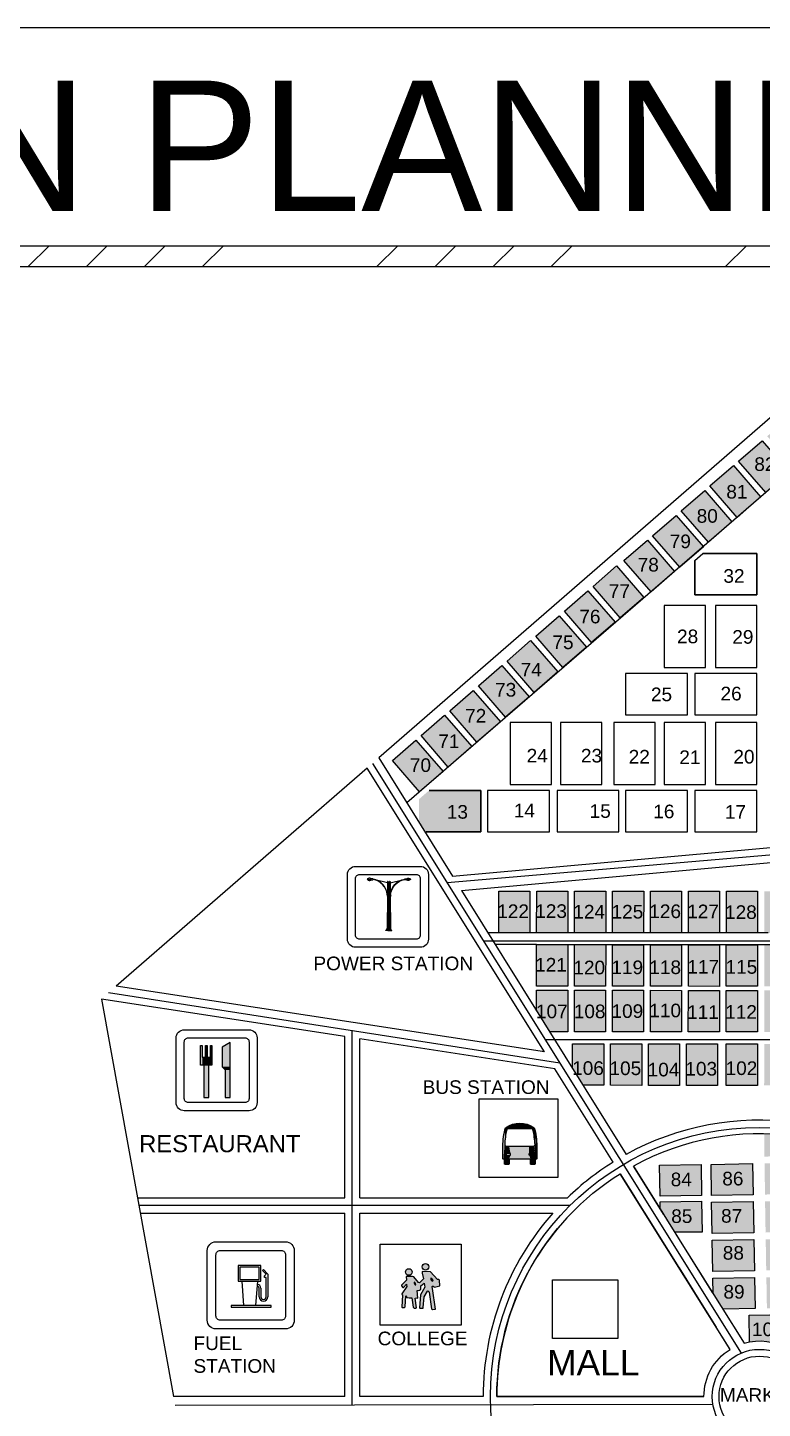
# Model space of a CAD drawing. Header units: metres. Extents: x 368 to 3789, y -155 to 1148.
# Drawn here: x 1590 to 1805.7, y 743.3 to 1148.4 of the extents above; entities that cross this region are included whole.
import ezdxf

# ---------------------------------------------------------------- set-up
doc = ezdxf.new("R2010")
doc.units = ezdxf.units.M
doc.styles.get("Standard").update_dxf_attribs({"font": 'arial.ttf'})

# ---------------------------------------------------------------- blocks, each defined once
blk = doc.blocks.new('A$C32DE13C8')
at = {"color": 142, "true_color": 0x0094d4}
for points in [[(1000, 1000), (1000, 0), (0, 0), (0, 1000)], [(599, 657), (599, 640), (432, 640), (432, 657)], [(397, 283), (397, 307), (340, 307), (340, 283)], [(634, 283), (634, 307), (690, 307), (690, 283)]]:
    blk.add_lwpolyline(points, close=True, dxfattribs=at)
for points in [[(732, 400), (732, 242, -0.414214), (724, 233), (709, 233), (709, 175, -0.414214), (700, 167), (660, 167, -0.414214), (652, 175), (652, 233), (379, 233), (379, 175, -0.414214), (370, 167), (330, 167, -0.414214), (322, 175), (322, 233), (307, 233, -0.414214), (299, 242), (299, 400, -0.058206), (332, 633, -0.309091), (699, 633, -0.058206)], [(691, 400, 0.427088), (708, 417, 0.047534), (682, 604, 0.347294), (666, 617), (365, 617, 0.347294), (349, 604, 0.047534), (323, 417, 0.427088), (339, 400)]]:
    blk.add_lwpolyline(points, format="xyb", close=True, dxfattribs=at)
at = {"color": 142, "linetype": 'Continuous', "true_color": 0x0094d4}
for points in [[(327, 614), (299, 238), (300, 238)], [(327, 614), (299, 240), (299, 238)], [(327, 614), (299, 241), (299, 240)], [(327, 614), (299, 242), (299, 241)], [(327, 614), (299, 400), (299, 242)], [(327, 614), (299, 420), (299, 400)], [(327, 614), (300, 439), (299, 420)], [(327, 614), (300, 237), (301, 236)], [(327, 614), (300, 238), (300, 237)], [(327, 614), (302, 459), (300, 439)], [(327, 614), (301, 236), (302, 235)], [(327, 614), (302, 235), (303, 234)], [(327, 614), (304, 479), (302, 459)], [(327, 614), (303, 234), (304, 234)], [(327, 614), (304, 234), (305, 234)], [(327, 614), (306, 498), (304, 479)], [(327, 614), (305, 234), (306, 233)], [(327, 614), (306, 233), (307, 233)], [(327, 614), (308, 518), (306, 498)], [(327, 614), (307, 233), (324, 449)], [(327, 614), (311, 537), (308, 518)], [(327, 614), (315, 556), (311, 537)], [(327, 614), (318, 576), (315, 556)], [(327, 614), (323, 595), (318, 576)], [(327, 614), (324, 449), (326, 464)], [(327, 614), (326, 464), (327, 480)], [(363, 617), (432, 657), (327, 614)], [(432, 657), (332, 633), (327, 614)], [(361, 616), (363, 617), (327, 614)], [(358, 615), (359, 616), (327, 614)], [(359, 616), (361, 616), (327, 614)], [(356, 614), (358, 615), (327, 614)], [(349, 604), (327, 614), (345, 589)], [(349, 604), (349, 606), (327, 614)], [(349, 606), (350, 607), (327, 614)], [(350, 607), (351, 609), (327, 614)], [(351, 609), (352, 610), (327, 614)], [(352, 610), (353, 612), (327, 614)], [(353, 612), (354, 613), (327, 614)], [(354, 613), (356, 614), (327, 614)], [(327, 614), (342, 573), (345, 589)], [(327, 614), (339, 558), (342, 573)], [(327, 614), (336, 542), (339, 558)], [(327, 614), (333, 527), (336, 542)], [(327, 614), (331, 511), (333, 527)], [(327, 614), (329, 496), (331, 511)], [(327, 614), (327, 480), (329, 496)], [(432, 657), (341, 639), (332, 633)], [(432, 657), (349, 645), (341, 639)], [(432, 657), (359, 650), (349, 645)], [(432, 657), (368, 655), (359, 650)], [(363, 617), (365, 617), (432, 657)], [(365, 617), (432, 640), (432, 657)], [(365, 617), (436, 640), (432, 640)], [(365, 617), (430, 617), (436, 640)], [(432, 657), (377, 659), (368, 655)], [(432, 657), (387, 663), (377, 659)], [(432, 657), (396, 667), (387, 663)], [(432, 657), (406, 671), (396, 667)], [(432, 657), (416, 674), (406, 671)], [(432, 657), (426, 677), (416, 674)], [(432, 657), (436, 680), (426, 677)], [(530, 617), (436, 640), (430, 617)], [(432, 657), (446, 683), (436, 680)], [(432, 657), (440, 657), (446, 683)], [(530, 617), (519, 640), (436, 640)], [(511, 657), (446, 683), (440, 657)], [(511, 657), (450, 683), (446, 683)], [(511, 657), (454, 684), (450, 683)], [(511, 657), (458, 685), (454, 684)], [(511, 657), (462, 686), (458, 685)], [(511, 657), (467, 686), (462, 686)], [(511, 657), (471, 687), (467, 686)], [(511, 657), (475, 687), (471, 687)], [(511, 657), (479, 688), (475, 687)], [(511, 657), (483, 688), (479, 688)], [(511, 657), (488, 689), (483, 688)], [(511, 657), (492, 689), (488, 689)], [(511, 657), (496, 689), (492, 689)], [(668, 652), (514, 690), (496, 689)], [(668, 652), (496, 689), (599, 657)], [(496, 689), (511, 657), (599, 657)], [(668, 652), (532, 690), (514, 690)], [(599, 640), (519, 640), (530, 617)], [(666, 617), (668, 652), (530, 617)], [(668, 652), (599, 640), (530, 617)], [(668, 652), (549, 688), (532, 690)], [(668, 652), (567, 686), (549, 688)], [(668, 652), (585, 683), (567, 686)], [(668, 652), (602, 678), (585, 683)], [(668, 652), (599, 657), (599, 640)], [(668, 652), (619, 673), (602, 678)], [(668, 652), (636, 667), (619, 673)], [(668, 652), (652, 660), (636, 667)], [(666, 617), (668, 617), (668, 652)], [(668, 617), (669, 616), (668, 652)], [(669, 616), (671, 616), (668, 652)], [(671, 616), (673, 615), (668, 652)], [(673, 615), (675, 614), (668, 652)], [(675, 614), (676, 613), (668, 652)], [(676, 613), (677, 612), (668, 652)], [(677, 612), (679, 610), (668, 652)], [(679, 610), (680, 609), (668, 652)], [(680, 609), (681, 607), (668, 652)], [(681, 607), (681, 606), (668, 652)], [(681, 606), (682, 604), (668, 652)], [(682, 604), (722, 518), (668, 652)], [(722, 518), (684, 643), (668, 652)], [(682, 604), (685, 589), (722, 518)], [(722, 518), (699, 633), (684, 643)], [(685, 589), (689, 573), (722, 518)], [(689, 573), (692, 558), (722, 518)], [(692, 558), (695, 542), (722, 518)], [(695, 542), (697, 527), (722, 518)], [(697, 527), (699, 511), (722, 518)], [(722, 518), (703, 614), (699, 633)], [(722, 518), (708, 595), (703, 614)], [(722, 518), (712, 576), (708, 595)], [(722, 518), (716, 556), (712, 576)], [(722, 518), (719, 537), (716, 556)], [(307, 233), (323, 433), (324, 449)], [(307, 233), (323, 417), (323, 433)], [(307, 233), (323, 415), (323, 417)], [(307, 233), (323, 413), (323, 415)], [(307, 233), (340, 307), (323, 413)], [(340, 307), (324, 411), (323, 413)], [(340, 307), (325, 409), (324, 411)], [(340, 307), (326, 407), (325, 409)], [(340, 307), (327, 405), (326, 407)], [(340, 307), (329, 404), (327, 405)], [(340, 307), (331, 402), (329, 404)], [(340, 307), (333, 401), (331, 402)], [(340, 307), (335, 401), (333, 401)], [(340, 307), (337, 400), (335, 401)], [(340, 307), (339, 400), (337, 400)], [(340, 307), (379, 400), (339, 400)], [(340, 307), (356, 307), (379, 400)], [(379, 400), (356, 307), (397, 307)], [(379, 400), (397, 307), (630, 400)], [(397, 307), (397, 283), (630, 400)], [(397, 283), (634, 307), (630, 400)], [(634, 307), (673, 307), (630, 400)], [(691, 400), (630, 400), (673, 307)], [(691, 400), (673, 307), (690, 307)], [(708, 415), (690, 283), (722, 518)], [(690, 283), (725, 498), (722, 518)], [(690, 283), (727, 479), (725, 498)], [(690, 283), (729, 459), (727, 479)], [(690, 283), (730, 439), (729, 459)], [(690, 283), (731, 420), (730, 439)], [(690, 283), (732, 400), (731, 420)], [(708, 415), (708, 413), (690, 283)], [(708, 413), (707, 411), (690, 283)], [(707, 411), (706, 409), (690, 283)], [(706, 409), (705, 407), (690, 283)], [(705, 407), (703, 405), (690, 283)], [(703, 405), (702, 404), (690, 283)], [(702, 404), (700, 402), (690, 283)], [(700, 402), (698, 401), (690, 283)], [(698, 401), (696, 401), (690, 283)], [(696, 401), (694, 400), (690, 283)], [(694, 400), (691, 400), (690, 283)], [(690, 283), (732, 242), (732, 400)], [(691, 400), (690, 307), (690, 283)], [(699, 511), (701, 496), (722, 518)], [(701, 496), (703, 480), (722, 518)], [(703, 480), (705, 464), (722, 518)], [(705, 464), (706, 449), (722, 518)], [(706, 449), (707, 433), (722, 518)], [(707, 433), (708, 417), (722, 518)], [(708, 417), (708, 415), (722, 518)], [(307, 233), (322, 233), (340, 307)], [(322, 233), (340, 283), (340, 307)], [(322, 233), (324, 170), (351, 283)], [(322, 233), (351, 283), (340, 283)], [(322, 233), (323, 170), (324, 170)], [(322, 233), (323, 171), (323, 170)], [(322, 233), (323, 171), (323, 171)], [(322, 233), (323, 171), (323, 171)], [(322, 233), (323, 172), (323, 171)], [(322, 233), (322, 172), (323, 172)], [(322, 233), (322, 173), (322, 172)], [(322, 233), (322, 173), (322, 173)], [(322, 233), (322, 174), (322, 173)], [(322, 233), (322, 174), (322, 174)], [(322, 233), (322, 175), (322, 174)], [(322, 233), (322, 175), (322, 175)], [(397, 283), (324, 169), (325, 169)], [(397, 283), (324, 170), (324, 169)], [(397, 283), (351, 283), (324, 170)], [(397, 283), (325, 169), (326, 168)], [(397, 283), (325, 169), (325, 169)], [(397, 283), (326, 168), (327, 168)], [(397, 283), (326, 168), (326, 168)], [(397, 283), (327, 167), (328, 167)], [(397, 283), (327, 168), (327, 167)], [(397, 283), (328, 167), (329, 167)], [(397, 283), (328, 167), (328, 167)], [(397, 283), (329, 167), (330, 167)], [(397, 283), (330, 167), (379, 233)], [(397, 283), (330, 167), (330, 167)], [(330, 167), (379, 175), (379, 233)], [(397, 283), (379, 233), (652, 233)], [(397, 283), (634, 283), (634, 307)], [(397, 283), (652, 233), (634, 283)], [(652, 233), (684, 283), (634, 283)], [(652, 233), (709, 230), (684, 283)], [(652, 233), (709, 175), (709, 230)], [(652, 233), (709, 174), (709, 175)], [(652, 233), (708, 173), (709, 174)], [(652, 233), (708, 172), (708, 173)], [(652, 233), (707, 171), (708, 172)], [(652, 233), (707, 170), (707, 171)], [(652, 233), (706, 169), (707, 170)], [(652, 233), (705, 168), (706, 169)], [(652, 233), (704, 168), (705, 168)], [(652, 233), (703, 167), (704, 168)], [(652, 233), (702, 167), (703, 167)], [(652, 233), (701, 167), (702, 167)], [(652, 233), (700, 167), (701, 167)], [(652, 233), (660, 167), (700, 167)], [(652, 233), (659, 167), (660, 167)], [(652, 233), (658, 167), (659, 167)], [(652, 233), (657, 167), (658, 167)], [(652, 233), (656, 168), (657, 167)], [(652, 233), (655, 168), (656, 168)], [(652, 233), (654, 169), (655, 168)], [(652, 233), (654, 170), (654, 169)], [(652, 233), (653, 171), (654, 170)], [(652, 233), (653, 172), (653, 171)], [(652, 233), (652, 173), (653, 172)], [(652, 233), (652, 174), (652, 173)], [(652, 233), (652, 175), (652, 174)], [(690, 283), (684, 283), (709, 230)], [(690, 283), (732, 241), (732, 242)], [(690, 283), (732, 240), (732, 241)], [(690, 283), (731, 238), (732, 240)], [(690, 283), (731, 238), (731, 238)], [(690, 283), (730, 237), (731, 238)], [(690, 283), (729, 236), (730, 237)], [(690, 283), (729, 235), (729, 236)], [(690, 283), (728, 234), (729, 235)], [(690, 283), (727, 234), (728, 234)], [(690, 283), (726, 234), (727, 234)], [(690, 283), (725, 233), (726, 234)], [(690, 283), (724, 233), (725, 233)], [(690, 283), (709, 233), (724, 233)], [(690, 283), (709, 230), (709, 233)], [(330, 167), (379, 174), (379, 175)], [(330, 167), (378, 173), (379, 174)], [(330, 167), (378, 172), (378, 173)], [(330, 167), (377, 171), (378, 172)], [(330, 167), (377, 170), (377, 171)], [(330, 167), (376, 169), (377, 170)], [(330, 167), (375, 168), (376, 169)], [(330, 167), (374, 168), (375, 168)], [(330, 167), (373, 167), (374, 168)], [(330, 167), (372, 167), (373, 167)], [(330, 167), (371, 167), (372, 167)], [(330, 167), (370, 167), (371, 167)]]:
    blk.add_solid(points, dxfattribs=at)
blk = doc.blocks.new('A$C0FD76EB8')
at = {"true_color": 0x0094d4}
h = blk.add_hatch(color=142, dxfattribs=at)
h.paths.add_polyline_path([(521, 718, 1), (603, 718, 1)])
h.paths.add_polyline_path([(315, 655, 1), (396, 655, 1)])
h.paths.add_polyline_path([(504, 484), (545, 519), (553, 468), (498, 371), (488, 211), (492, 209), (533, 209), (534, 218), (543, 347), (584, 417), (591, 424), (602, 414), (605, 404), (637, 201), (649, 193), (672, 195), (685, 197), (648, 452), (644, 471), (644, 474), (648, 481), (656, 479), (666, 473), (671, 467), (740, 484), (732, 556), (727, 563), (709, 562), (624, 658), (521, 660), (518, 651), (521, 642), (535, 571), (487, 523), (474, 524), (418, 597), (402, 601), (323, 600), (326, 553), (266, 493), (265, 485), (280, 464), (287, 465), (325, 504), (328, 495), (330, 476), (267, 384), (268, 376), (277, 371), (268, 222), (273, 216), (287, 216), (300, 216), (306, 221), (310, 224), (317, 359), (331, 342), (360, 334), (394, 334), (408, 219), (420, 209), (441, 210), (449, 213), (434, 333), (450, 335), (467, 332), (456, 425), (472, 425), (488, 430), (498, 440), (504, 443)])
h.paths.add_polyline_path([(424, 508), (421, 520), (419, 529), (428, 526), (438, 511), (442, 496), (435, 496), (429, 502)], flags=16)
h.paths.add_polyline_path([(628, 564), (627, 577), (638, 574), (646, 564), (654, 549), (648, 543), (638, 546), (632, 554)], flags=16)
at = {"color": 142, "true_color": 0x0094d4}
for p, q in [((0, 0), (0, 1000)), ((0, 1000), (1000, 1000)), ((1000, 1000), (1000, 0)), ((326, 553), (266, 493)), ((402, 601), (323, 600)), ((323, 600), (326, 553)), ((418, 597), (402, 601)), ((474, 524), (418, 597)), ((428, 526), (419, 529)), ((419, 529), (421, 520)), ((421, 520), (424, 508)), ((438, 511), (428, 526)), ((487, 523), (474, 524)), ((535, 571), (487, 523)), ((504, 484), (545, 519)), ((521, 660), (518, 651)), ((518, 651), (521, 642)), ((624, 658), (521, 660)), ((521, 642), (535, 571)), ((545, 519), (553, 468)), ((709, 562), (624, 658)), ((638, 574), (627, 577)), ((627, 577), (628, 564)), ((628, 564), (632, 554)), ((632, 554), (638, 546)), ((646, 564), (638, 574)), ((638, 546), (648, 543)), ((654, 549), (646, 564)), ((648, 543), (654, 549)), ((727, 563), (709, 562)), ((732, 556), (727, 563)), ((740, 484), (732, 556)), ((266, 493), (265, 485)), ((265, 485), (280, 464)), ((330, 476), (267, 384)), ((267, 384), (268, 376)), ((268, 376), (277, 371)), ((277, 371), (268, 222)), ((280, 464), (287, 465)), ((287, 465), (325, 504)), ((310, 224), (317, 359)), ((317, 359), (331, 342)), ((325, 504), (328, 495)), ((328, 495), (330, 476)), ((331, 342), (360, 334)), ((424, 508), (429, 502)), ((429, 502), (435, 496)), ((435, 496), (442, 496)), ((442, 496), (438, 511)), ((467, 332), (456, 425)), ((456, 425), (472, 425)), ((472, 425), (488, 430)), ((488, 430), (498, 440)), ((498, 371), (488, 211)), ((553, 468), (498, 371)), ((498, 440), (504, 443)), ((504, 443), (504, 484)), ((534, 218), (543, 347)), ((543, 347), (584, 417)), ((584, 417), (591, 424)), ((591, 424), (602, 414)), ((602, 414), (605, 404)), ((605, 404), (637, 201)), ((644, 474), (648, 481)), ((644, 471), (644, 474)), ((648, 452), (644, 471)), ((648, 481), (656, 479)), ((685, 197), (648, 452)), ((656, 479), (666, 473)), ((666, 473), (671, 467)), ((671, 467), (740, 484)), ((268, 222), (273, 216)), ((273, 216), (287, 216)), ((287, 216), (300, 216)), ((300, 216), (306, 221)), ((306, 221), (310, 224)), ((360, 334), (394, 334)), ((394, 334), (408, 219)), ((408, 219), (420, 209)), ((420, 209), (441, 210)), ((434, 333), (450, 335)), ((449, 213), (434, 333)), ((441, 210), (449, 213)), ((450, 335), (467, 332)), ((488, 211), (492, 209)), ((492, 209), (533, 209)), ((533, 209), (534, 218)), ((637, 201), (649, 193)), ((649, 193), (672, 195)), ((672, 195), (685, 197)), ((1000, 0), (0, 0))]:
    blk.add_line(p, q, dxfattribs=at)
for centre in [(355, 655), (562, 718)]:
    blk.add_circle(centre, 40.8, dxfattribs=at)
blk = doc.blocks.new('A$C33CA720E')
for p, q in [((636, 669), (648, 681)), ((676, 629), (636, 669)), ((648, 681), (696, 629)), ((396, 549), (416, 269)), ((576, 549), (556, 269)), ((576, 489), (572, 489)), ((574, 509), (576, 509)), ((656, 609), (676, 629)), ((656, 589), (656, 609)), ((676, 589), (656, 589)), ((676, 369), (676, 589)), ((696, 629), (696, 369)), ((596, 369), (596, 469)), ((616, 469), (616, 369)), ((736, 269), (276, 269)), ((276, 269), (276, 249)), ((276, 249), (736, 249)), ((736, 249), (736, 269))]:
    blk.add_line(p, q)
for points in [[(0, 100), (0, 900, -0.414214), (100, 1000), (900, 1000, -0.414214), (1000, 900), (1000, 100, -0.414214), (900, 0), (100, 0, -0.414214)], [(100, 150), (100, 850, -0.414214), (150, 900), (850, 900, -0.414214), (900, 850), (900, 150, -0.414214), (850, 100), (150, 100, -0.414214)]]:
    blk.add_lwpolyline(points, format="xyb", close=True)
for points in [[(356, 729), (356, 549), (616, 549), (616, 729)], [(376, 709), (376, 569), (596, 569), (596, 709)]]:
    blk.add_lwpolyline(points, close=True)
for centre, radius, start, end in [((576, 469), 40, 0, 90), ((576, 469), 20, 0, 90), ((646, 369), 50, 180, 0), ((646, 369), 30, 180, 0)]:
    blk.add_arc(centre, radius, start, end)
blk = doc.blocks.new('streetlight016')
for p, q in [((-5250, 9234), (-5250, 9216)), ((-5117, 9336), (-5224, 9277)), ((-5220, 9186), (-4609, 9186)), ((-4291, 9264), (-4627, 9325)), ((-4570, 9167), (-4551, 9144)), ((-4513, 9126), (-4299, 9144)), ((-4268, 9174), (-4268, 9235)), ((-1772, 8612), (-3891, 9136)), ((-1770, 8851), (-1789, 6581)), ((-1710, 8851), (-1770, 8851)), ((-1710, 8851), (-1650, 8851)), ((-1650, 8851), (-1632, 6581)), ((-1860, 6531), (-1860, 6581)), ((-1609, 6531), (-1860, 6531)), ((-1860, 6384), (-1860, 6338)), ((-1609, 6384), (-1860, 6384)), ((-1860, 6338), (-1609, 6338)), ((-1856, 6581), (-1609, 6581)), ((-1838, 6598), (-1838, 6581)), ((-1838, 6531), (-1836, 6384)), ((-1836, 6338), (-1836, 6320)), ((-1836, 6320), (-1791, 6319)), ((-1791, 6338), (-1835, 851)), ((-1789, 6531), (-1790, 6384)), ((-1752, 4906), (-1774, 2267)), ((-1722, 4935), (-1710, 4935)), ((-1698, 4935), (-1710, 4935)), ((-1668, 4906), (-1647, 2267)), ((-1631, 6531), (-1630, 6384)), ((-1630, 6338), (-1585, 851)), ((-1609, 6581), (-1609, 6531)), ((-1609, 6384), (-1609, 6338)), ((-1777, 1863), (-1781, 1357)), ((-1769, 851), (-1781, 1357)), ((-1727, 1912), (-1710, 1912)), ((-1710, 2217), (-1724, 2217)), ((-1718, 802), (-1701, 802)), ((-1710, 2217), (-1697, 2217)), ((-1693, 1912), (-1710, 1912)), ((-1684, 802), (-1701, 802)), ((-1643, 1863), (-1639, 1357)), ((-1635, 853), (-1639, 1359))]:
    blk.add_line(p, q)
at = {"linetype": 'ByBlock'}
for p, q in [((-1355, 471), (-2065, 471)), ((-2065, 440), (-2065, 471)), ((-1355, 440), (-2065, 440)), ((-1355, 440), (-1355, 471))]:
    blk.add_line(p, q, dxfattribs=at)
for centre, radius, start, end in [((-5200, 9234), 50, 118.7947, 180), ((-5220, 9216), 30, 180, 270), ((-5105, 9205), 98.3, 191.46051, 217.87339), ((-4993, 9292), 240, 217.87339, 241.93802), ((-4366, 6791), 2654, 103.91236, 106.43701), ((-4919, 9433), 399, 241.93802, 257.47142), ((-4869, 9656), 628, 257.47142, 269.84483), ((-4871, 8754), 628, 89.84483, 102.21824), ((-4869, 9656), 628, 269.84483, 282.21824), ((-4871, 8754), 628, 77.47142, 89.84483), ((-4821, 9432), 399, 282.21824, 297.75164), ((-4822, 8977), 399, 61.93802, 77.47142), ((-4747, 9292), 240, 297.75164, 321.81628), ((-4747, 9117), 240, 59.95792, 61.93802), ((-4609, 9136), 50, 39.49119, 90), ((-4635, 9204), 98.3, 321.81628, 325.46079), ((-4512, 9176), 50, 219.49119, 268.95907), ((-4298, 9174), 30, 268.95907, 0), ((-4298, 9235), 30, 360, 75.5245), ((-4769, 6275), 2998, 6.1588, 80.3777), ((-4769, 6273), 2949, 6.331, 80.21353), ((-1722, 4905), 30, 90, 179.53448), ((-1698, 4905), 30, 0.46552, 90), ((-1727, 1862), 50, 90, 179.53448), ((-1724, 2267), 50, 179.53448, 270), ((-1719, 852), 50, 181.39655, 270.93104), ((-1710, 2051), 54.2, 90, 270), ((-1710, 2051), 54.2, 270, 90), ((-1697, 2267), 50, 270, 0.46552), ((-1693, 1862), 50, 0.46552, 90), ((-1685, 852), 50, 270.93104, 0.46552)]:
    blk.add_arc(centre, radius, start, end)
for centre, start, end in [((-2493, 855), 324.26318, 359.63171), ((-927, 856), 180.36829, 215.73682)]:
    blk.add_arc(centre, 658, start, end, dxfattribs=at)

msp = doc.modelspace()

# ---------------------------------------------------------------- hatches: boundary and pattern name
h = msp.add_hatch()
h.set_pattern_fill('ANSI34', color=5, scale=3.8)
h.paths.add_polyline_path([(2193.69, 1084.43), (1410.91, 1084.43), (1410.91, 1078.32), (2193.69, 1078.32)])
h = msp.add_hatch(color=105)
h.dxf.hatch_style = 1
h.paths.add_polyline_path([(1796.77, 1003.48), (1788.82, 1012.65), (1781.91, 1006.66), (1789.86, 997.5)])
h.paths.add_polyline_path([(1805.2, 1010.76), (1797.23, 1019.95), (1790.33, 1013.96), (1798.28, 1004.79)])
h.paths.add_polyline_path([(1813.63, 1018.05), (1805.65, 1027.25), (1798.74, 1021.26), (1806.71, 1012.07)])
h.paths.add_polyline_path([(1815.14, 1019.36), (1822.05, 1025.33), (1814.07, 1034.54), (1807.16, 1028.56)])
h.paths.add_polyline_path([(1788.34, 996.19), (1780.4, 1005.35), (1773.49, 999.36), (1781.43, 990.21)])
h.paths.add_polyline_path([(1779.92, 988.91), (1771.98, 998.05), (1765.08, 992.07), (1773, 982.93)])
h.paths.add_polyline_path([(1764, 975.3), (1770.9, 981.28), (1762.92, 990.49), (1756.01, 984.51)])
h.paths.add_polyline_path([(1755.58, 968), (1762.49, 973.99), (1754.5, 983.2), (1747.59, 977.21)])
h.paths.add_polyline_path([(1754.07, 966.69), (1746.08, 975.9), (1739.18, 969.91), (1747.16, 960.7)])
h.paths.add_polyline_path([(1738.75, 953.4), (1745.65, 959.39), (1737.67, 968.6), (1730.76, 962.61)])
h.paths.add_polyline_path([(1785.41, 1002.09), (1793.67, 1002.09), (1793.67, 1008.22), (1785.41, 1008.22)], flags=25)
h.paths.add_polyline_path([(1794.11, 1009.19), (1802.37, 1009.19), (1802.37, 1015.32), (1794.11, 1015.32)], flags=25)
h.paths.add_polyline_path([(1802.33, 1017.28), (1810.59, 1017.28), (1810.59, 1023.4), (1802.33, 1023.4)], flags=24)
h.paths.add_polyline_path([(1811.22, 1024.28), (1819.48, 1024.28), (1819.48, 1030.41), (1811.22, 1030.41)], flags=24)
h.paths.add_polyline_path([(1777.51, 994.63), (1785.77, 994.63), (1785.77, 1000.75), (1777.51, 1000.75)], flags=25)
h.paths.add_polyline_path([(1768.09, 987.78), (1776.35, 987.78), (1776.35, 993.91), (1768.09, 993.91)], flags=25)
h.paths.add_polyline_path([(1759.67, 980.16), (1767.86, 980.16), (1767.86, 986.08), (1759.67, 986.08)], flags=25)
h.paths.add_polyline_path([(1750.95, 972.57), (1759.21, 972.57), (1759.21, 978.7), (1750.95, 978.7)], flags=25)
h.paths.add_polyline_path([(1743.07, 965.03), (1751.3, 965.03), (1751.3, 971.05), (1743.07, 971.05)], flags=25)
h.paths.add_polyline_path([(1733.75, 957.07), (1741.97, 957.07), (1741.97, 963.07), (1733.75, 963.07)], flags=25)
h = msp.add_hatch(color=105)
h.dxf.hatch_style = 1
h.paths.add_polyline_path([(1737.24, 952.09), (1729.25, 961.3), (1722.34, 955.31), (1730.33, 946.1)])
h.paths.add_polyline_path([(1728.82, 944.79), (1720.83, 954), (1713.93, 948.02), (1721.91, 938.81)])
h.paths.add_polyline_path([(1720.4, 937.5), (1712.42, 946.71), (1705.51, 940.72), (1713.5, 931.51)])
h.paths.add_polyline_path([(1711.99, 930.2), (1704, 939.41), (1697.1, 933.42), (1705.08, 924.21)])
h.paths.add_polyline_path([(1726.22, 951.08), (1734.47, 951.08), (1734.47, 957.21), (1726.22, 957.21)], flags=24)
h.paths.add_polyline_path([(1717.45, 943.53), (1725.67, 943.53), (1725.67, 949.56), (1717.45, 949.56)], flags=25)
h.paths.add_polyline_path([(1709.55, 936.07), (1717.77, 936.07), (1717.77, 942.09), (1709.55, 942.09)], flags=24)
h.paths.add_polyline_path([(1701.2, 928.97), (1709.46, 928.97), (1709.46, 935.1), (1701.2, 935.1)], flags=24)
h = msp.add_hatch(color=153)
h.dxf.hatch_style = 1
h.paths.add_polyline_path([(1723.1, 924.62), (1707.85, 924.62), (1704.92, 922.08), (1704.92, 915.78), (1706.97, 912.5), (1723.1, 912.5)])
h.paths.add_polyline_path([(1712.05, 915.25), (1720.31, 915.25), (1720.31, 921.38), (1712.05, 921.38)], flags=24)
h.paths.add_polyline_path([(1831.02, 878), (1839.23, 877.52), (1839.59, 883.53), (1831.38, 884.02)], flags=9)
h.paths.add_polyline_path([(1842.79, 887.23), (1851, 886.75), (1851.35, 892.76), (1843.14, 893.25)], flags=9)
h.paths.add_polyline_path([(1862.25, 880.19), (1870.49, 879.71), (1870.85, 885.82), (1862.61, 886.31)], flags=9)
h.paths.add_polyline_path([(1829.74, 855.15), (1834.88, 854.85), (1835.24, 860.96), (1830.1, 861.27)], flags=9)
h.paths.add_polyline_path([(1844.92, 866.91), (1850.06, 866.61), (1850.42, 872.73), (1845.28, 873.03)], flags=9)
h = msp.add_hatch(color=105)
h.dxf.hatch_style = 1
h.paths.add_polyline_path([(1737.46, 895.1), (1728.32, 895.1), (1728.31, 882.91), (1737.45, 882.91)])
h.paths.add_polyline_path([(1748.6, 895.09), (1739.46, 895.1), (1739.45, 882.91), (1748.59, 882.9)])
h.paths.add_polyline_path([(1759.74, 895.08), (1750.6, 895.09), (1750.59, 882.9), (1759.73, 882.89)])
h.paths.add_polyline_path([(1770.88, 895.07), (1761.74, 895.08), (1761.73, 882.89), (1770.87, 882.88)])
h.paths.add_polyline_path([(1782.02, 895.06), (1772.88, 895.07), (1772.87, 882.88), (1782.01, 882.87)])
h.paths.add_polyline_path([(1793.16, 895.05), (1784.02, 895.06), (1784.01, 882.87), (1793.15, 882.86)])
h.paths.add_polyline_path([(1804.3, 895.04), (1795.16, 895.05), (1795.15, 882.86), (1804.29, 882.85)])
h.paths.add_polyline_path([(1815.44, 895.03), (1806.3, 895.04), (1806.29, 882.85), (1815.43, 882.84)])
h.paths.add_polyline_path([(1815.42, 879.35), (1806.28, 879.36), (1806.27, 867.17), (1815.41, 867.16)])
h.paths.add_polyline_path([(1815.41, 865.96), (1806.27, 865.97), (1806.26, 853.78), (1815.4, 853.77)])
h.paths.add_polyline_path([(1815.4, 850.28), (1806.26, 850.29), (1806.25, 838.1), (1815.39, 838.09)])
h.paths.add_polyline_path([(1804.26, 850.29), (1795.12, 850.3), (1795.11, 838.11), (1804.25, 838.1)])
h.paths.add_polyline_path([(1792.58, 850.28), (1783.44, 850.29), (1783.43, 838.1), (1792.57, 838.09)])
h.paths.add_polyline_path([(1770.3, 850.3), (1761.16, 850.31), (1761.15, 838.12), (1770.29, 838.11)])
h.paths.add_polyline_path([(1781.44, 850.29), (1772.3, 850.3), (1772.29, 838.11), (1781.43, 838.1)])
h.paths.add_polyline_path([(1759.16, 850.31), (1750.02, 850.32), (1750.01, 843.01), (1753.06, 838.12), (1759.15, 838.12)])
h.paths.add_polyline_path([(1759.71, 866.01), (1750.57, 866.02), (1750.56, 853.83), (1759.7, 853.82)])
h.paths.add_polyline_path([(1770.85, 866), (1761.71, 866.01), (1761.7, 853.82), (1770.84, 853.81)])
h.paths.add_polyline_path([(1781.99, 865.99), (1772.85, 866), (1772.84, 853.81), (1781.98, 853.8)])
h.paths.add_polyline_path([(1793.13, 865.98), (1783.99, 865.99), (1783.98, 853.8), (1793.12, 853.79)])
h.paths.add_polyline_path([(1804.27, 865.97), (1795.13, 865.98), (1795.12, 853.79), (1804.26, 853.78)])
h.paths.add_polyline_path([(1804.28, 879.36), (1795.14, 879.37), (1795.13, 867.18), (1804.27, 867.17)])
h.paths.add_polyline_path([(1793.14, 879.35), (1784, 879.36), (1783.99, 867.17), (1793.13, 867.16)])
h.paths.add_polyline_path([(1782, 879.36), (1772.86, 879.37), (1772.85, 867.18), (1781.99, 867.17)])
h.paths.add_polyline_path([(1770.86, 879.37), (1761.72, 879.38), (1761.71, 867.19), (1770.85, 867.18)])
h.paths.add_polyline_path([(1759.72, 879.38), (1750.58, 879.39), (1750.57, 867.2), (1759.71, 867.19)])
h.paths.add_polyline_path([(1748.58, 879.39), (1739.44, 879.4), (1739.43, 867.21), (1748.57, 867.2)])
h.paths.add_polyline_path([(1748.57, 866.02), (1739.43, 866.03), (1739.43, 859.95), (1743.25, 853.83), (1748.56, 853.83)])
h.paths.add_polyline_path([(1726.88, 886.19), (1738.21, 886.19), (1738.21, 892.21), (1726.88, 892.21)], flags=9)
h.paths.add_polyline_path([(1738.01, 886.13), (1749.37, 886.13), (1749.37, 892.26), (1738.01, 892.26)], flags=9)
h.paths.add_polyline_path([(1749.21, 886.06), (1760.54, 886.06), (1760.54, 892.08), (1749.21, 892.08)], flags=9)
h.paths.add_polyline_path([(1760.42, 885.97), (1771.78, 885.97), (1771.78, 892.1), (1760.42, 892.1)], flags=9)
h.paths.add_polyline_path([(1771.5, 886.09), (1782.87, 886.09), (1782.87, 892.22), (1771.5, 892.22)], flags=9)
h.paths.add_polyline_path([(1782.65, 886.14), (1793.98, 886.14), (1793.98, 892.16), (1782.65, 892.16)], flags=9)
h.paths.add_polyline_path([(1793.73, 885.84), (1805.1, 885.84), (1805.1, 891.96), (1793.73, 891.96)], flags=9)
h.paths.add_polyline_path([(1804.9, 885.78), (1816.27, 885.78), (1816.27, 891.91), (1804.9, 891.91)], flags=9)
h.paths.add_polyline_path([(1804.98, 870), (1816.31, 870), (1816.31, 876.02), (1804.98, 876.02)], flags=9)
h.paths.add_polyline_path([(1804.91, 856.27), (1816.28, 856.27), (1816.28, 862.4), (1804.91, 862.4)], flags=9)
h.paths.add_polyline_path([(1804.9, 840.15), (1816.27, 840.15), (1816.27, 846.28), (1804.9, 846.28)], flags=9)
h.paths.add_polyline_path([(1793.9, 840.06), (1805.26, 840.06), (1805.26, 846.19), (1793.9, 846.19)], flags=9)
h.paths.add_polyline_path([(1782.09, 839.89), (1793.46, 839.89), (1793.46, 846.02), (1782.09, 846.02)], flags=9)
h.paths.add_polyline_path([(1738.01, 870.48), (1749.34, 870.48), (1749.34, 876.51), (1738.01, 876.51)], flags=9)
h.paths.add_polyline_path([(1793.88, 869.77), (1805.25, 869.77), (1805.25, 875.9), (1793.88, 875.9)], flags=9)
h.paths.add_polyline_path([(1782.7, 869.89), (1794.03, 869.89), (1794.03, 875.91), (1782.7, 875.91)], flags=9)
h.paths.add_polyline_path([(1771.51, 869.68), (1782.88, 869.68), (1782.88, 875.81), (1771.51, 875.81)], flags=9)
h.paths.add_polyline_path([(1760.37, 869.65), (1771.74, 869.65), (1771.74, 875.78), (1760.37, 875.78)], flags=9)
h.paths.add_polyline_path([(1749.2, 869.6), (1760.57, 869.6), (1760.57, 875.73), (1749.2, 875.73)], flags=9)
h.paths.add_polyline_path([(1793.8, 856.64), (1805.13, 856.64), (1805.13, 862.66), (1793.8, 862.66)], flags=9)
h.paths.add_polyline_path([(1782.63, 856.62), (1793.96, 856.62), (1793.96, 862.64), (1782.63, 862.64)], flags=9)
h.paths.add_polyline_path([(1771.5, 856.99), (1782.87, 856.99), (1782.87, 863.12), (1771.5, 863.12)], flags=9)
h.paths.add_polyline_path([(1760.4, 856.8), (1771.77, 856.8), (1771.77, 862.92), (1760.4, 862.92)], flags=9)
h.paths.add_polyline_path([(1749.33, 856.72), (1760.69, 856.72), (1760.69, 862.85), (1749.33, 862.85)], flags=9)
h.paths.add_polyline_path([(1759.81, 840.04), (1771.17, 840.04), (1771.17, 846.17), (1759.81, 846.17)], flags=9)
h.paths.add_polyline_path([(1771.01, 839.65), (1782.37, 839.65), (1782.37, 845.78), (1771.01, 845.78)], flags=9)
h.paths.add_polyline_path([(1748.85, 840.1), (1760.21, 840.1), (1760.21, 846.22), (1748.85, 846.22)], flags=9)
h.paths.add_polyline_path([(1738.23, 856.72), (1749.6, 856.72), (1749.6, 862.84), (1738.23, 862.84)], flags=9)
h = msp.add_hatch(color=105)
h.dxf.hatch_style = 1
h.paths.add_polyline_path([(1814, 770.93), (1801.82, 770.72), (1801.95, 762.85, -0.183279), (1813.33, 760.75), (1814.17, 761.53)])
h.paths.add_polyline_path([(1819.09, 782.01), (1806.9, 781.8), (1807.06, 772.66), (1819.24, 772.88)])
h.paths.add_polyline_path([(1835.51, 781.38), (1835.51, 782.11), (1823.32, 782.05), (1823.36, 772.91), (1826.42, 772.93)])
h.paths.add_polyline_path([(1803.41, 781.74), (1791.22, 781.53), (1791.3, 776.92), (1794.1, 772.44), (1803.57, 772.6)])
h.paths.add_polyline_path([(1803.21, 792.88), (1791.03, 792.67), (1791.19, 783.53), (1803.37, 783.74)])
h.paths.add_polyline_path([(1818.89, 793.15), (1806.7, 792.94), (1806.86, 783.8), (1819.05, 784.01)])
h.paths.add_polyline_path([(1835.46, 793.25), (1823.27, 793.19), (1823.32, 784.05), (1835.51, 784.11)])
h.paths.add_polyline_path([(1835.41, 804.39), (1823.22, 804.33), (1823.27, 795.19), (1835.46, 795.25)])
h.paths.add_polyline_path([(1851.14, 804.46), (1838.95, 804.39), (1839, 795.25), (1850.49, 795.31), (1851.18, 795.96)])
h.paths.add_polyline_path([(1818.7, 804.29), (1806.51, 804.08), (1806.67, 794.94), (1818.86, 795.15)])
h.paths.add_polyline_path([(1803.02, 804.02), (1790.83, 803.81), (1790.99, 794.67), (1803.18, 794.88)])
h.paths.add_polyline_path([(1787.88, 804.14), (1775.69, 803.93), (1775.73, 801.84), (1780, 795), (1788.04, 795)])
h.paths.add_polyline_path([(1787.72, 814.91), (1775.53, 814.69), (1775.69, 805.56), (1787.88, 805.77)])
h.paths.add_polyline_path([(1802.86, 815.16), (1790.67, 814.94), (1790.83, 805.81), (1803.02, 806.02)])
h.paths.add_polyline_path([(1818.54, 815.43), (1806.35, 815.22), (1806.51, 806.08), (1818.7, 806.29)])
h.paths.add_polyline_path([(1835.37, 815.53), (1823.18, 815.47), (1823.22, 806.33), (1835.41, 806.39)])
h.paths.add_polyline_path([(1818.5, 822.7, 0.03977), (1806.32, 823.9), (1806.32, 817.22), (1818.5, 817.43)])
h.paths.add_polyline_path([(1808.25, 797.01), (1816.51, 797.01), (1816.51, 803.13), (1808.25, 803.13)], flags=24)
h.paths.add_polyline_path([(1808.75, 786.15), (1817.01, 786.15), (1817.01, 792.29), (1808.75, 792.29)], flags=24)
h.paths.add_polyline_path([(1808.95, 774.73), (1817.21, 774.73), (1817.21, 780.85), (1808.95, 780.85)], flags=24)
h.paths.add_polyline_path([(1825.03, 776.52), (1833.29, 776.52), (1833.29, 782.65), (1825.03, 782.65)], flags=9)
h.paths.add_polyline_path([(1801.65, 763.44), (1813.02, 763.44), (1813.02, 769.56), (1801.65, 769.56)], flags=9)
h.paths.add_polyline_path([(1793.27, 774.45), (1801.53, 774.45), (1801.53, 780.58), (1793.27, 780.58)], flags=24)
h.paths.add_polyline_path([(1793.07, 785.89), (1801.33, 785.89), (1801.33, 792.01), (1793.07, 792.01)], flags=24)
h.paths.add_polyline_path([(1777.78, 807.42), (1786.04, 807.42), (1786.04, 813.54), (1777.78, 813.54)], flags=24)
h.paths.add_polyline_path([(1792.57, 796.73), (1800.83, 796.73), (1800.83, 802.86), (1792.57, 802.86)], flags=24)
h.paths.add_polyline_path([(1792.92, 807.67), (1801.18, 807.67), (1801.18, 813.79), (1792.92, 813.79)], flags=24)
h.paths.add_polyline_path([(1825.33, 786.21), (1833.59, 786.21), (1833.59, 792.33), (1825.33, 792.33)], flags=24)
h.paths.add_polyline_path([(1825.13, 797.06), (1833.39, 797.06), (1833.39, 803.18), (1825.13, 803.18)], flags=24)
h.paths.add_polyline_path([(1825.23, 807.84), (1833.49, 807.84), (1833.49, 813.97), (1825.23, 813.97)], flags=24)
h.paths.add_polyline_path([(1808.6, 807.94), (1816.86, 807.94), (1816.86, 814.07), (1808.6, 814.07)], flags=24)
h.paths.add_polyline_path([(1841.06, 797.26), (1849.31, 797.26), (1849.31, 803.38), (1841.06, 803.38)], flags=24)
h.paths.add_polyline_path([(1777.94, 796.65), (1786.2, 796.65), (1786.2, 802.78), (1777.94, 802.78)], flags=25)
h.paths.add_polyline_path([(1808.5, 817.47), (1816.76, 817.47), (1816.76, 823.6), (1808.5, 823.6)], flags=24)

# ---------------------------------------------------------------- linework, layer by layer
at = {"color": 10}
for p, q in [((1410.91, 1084.43), (2193.69, 1084.43)), ((1410.91, 1078.32), (2193.69, 1078.32))]:
    msp.add_line(p, q, dxfattribs=at)
for p, q in [((1822.26, 1046.38, 845.66), (1693.07, 934.16, 845.66)), ((1822.05, 1025.33), (1701.32, 920.96)), ((1785.93, 992.12), (1788.29, 994.16)), ((1804.11, 994.16), (1788.29, 994.16)), ((1788.29, 994.16), (1804.11, 994.16)), ((1804.11, 982.04), (1804.11, 994.16)), ((1804.11, 994.16), (1804.11, 982.04)), ((1785.93, 992.12), (1785.93, 982.04)), ((1785.93, 982.04), (1785.93, 992.12)), ((1785.93, 982.04), (1804.11, 982.04)), ((1804.11, 982.04), (1785.93, 982.04)), ((1788.99, 978.85), (1776.87, 978.85)), ((1776.87, 978.85), (1776.87, 960.67)), ((1788.99, 960.67), (1788.99, 978.85)), ((1804.11, 978.85), (1791.99, 978.85)), ((1791.99, 978.85), (1791.99, 960.67)), ((1804.11, 960.67), (1804.11, 978.85)), ((1776.87, 960.67), (1788.99, 960.67)), ((1791.99, 960.67), (1804.11, 960.67)), ((1783.71, 958.91), (1765.53, 958.91)), ((1765.53, 958.91), (1765.53, 946.79)), ((1783.71, 946.79), (1783.71, 958.91)), ((1804.11, 958.91), (1785.93, 958.91)), ((1785.93, 958.91), (1785.93, 946.79)), ((1804.11, 946.79), (1804.11, 958.91)), ((1743.82, 944.56), (1731.7, 944.56)), ((1731.7, 944.56), (1731.7, 926.38)), ((1743.82, 926.38), (1743.82, 944.56)), ((1758.56, 944.56), (1746.44, 944.56)), ((1746.44, 944.56), (1746.44, 926.38)), ((1758.56, 926.38), (1758.56, 944.56)), ((1774.25, 944.56), (1762.13, 944.56)), ((1762.13, 944.56), (1762.13, 926.38)), ((1765.53, 946.79), (1783.71, 946.79)), ((1774.25, 926.38), (1774.25, 944.56)), ((1788.99, 944.56), (1776.87, 944.56)), ((1776.87, 944.56), (1776.87, 926.38)), ((1785.93, 946.79), (1804.11, 946.79)), ((1788.99, 926.38), (1788.99, 944.56)), ((1804.11, 944.56), (1791.99, 944.56)), ((1791.99, 944.56), (1791.99, 926.38)), ((1804.11, 926.38), (1804.11, 944.56)), ((1689.67, 931.2, 845.66), (1616.04, 867.24, 845.66)), ((1741.71, 847.91), (1689.67, 931.2)), ((1723.1, 924.62), (1707.85, 924.62)), ((1707.85, 924.62), (1723.1, 924.62)), ((1723.1, 912.5), (1723.1, 924.62)), ((1723.1, 924.62), (1723.1, 912.5)), ((1743.19, 924.62), (1725.01, 924.62)), ((1725.01, 924.62), (1725.01, 912.5)), ((1731.7, 926.38), (1743.82, 926.38)), ((1743.19, 912.5), (1743.19, 924.62)), ((1763.62, 924.62), (1745.44, 924.62)), ((1745.44, 924.62), (1745.44, 912.5)), ((1746.44, 926.38), (1758.56, 926.38)), ((1762.13, 926.38), (1774.25, 926.38)), ((1763.62, 912.5), (1763.62, 924.62)), ((1783.71, 924.62), (1765.53, 924.62)), ((1765.53, 924.62), (1765.53, 912.5)), ((1776.87, 926.38), (1788.99, 926.38)), ((1783.71, 912.5), (1783.71, 924.62)), ((1804.11, 924.62), (1785.93, 924.62)), ((1785.93, 924.62), (1785.93, 912.5)), ((1791.99, 926.38), (1804.11, 926.38)), ((1804.11, 912.5), (1804.11, 924.62)), ((1706.97, 912.5), (1723.1, 912.5)), ((1723.1, 912.5), (1706.97, 912.5)), ((1725.01, 912.5), (1743.19, 912.5)), ((1745.44, 912.5), (1763.62, 912.5)), ((1765.53, 912.5), (1783.71, 912.5)), ((1785.93, 912.5), (1804.11, 912.5)), ((1714.73, 899.48), (1826.9, 909.56)), ((1717.34, 895.3), (1827.05, 905.16)), ((1807.43, 882.84), (1725.13, 882.84)), ((1739.44, 879.4), (1727.28, 879.4)), ((1739.44, 879.4), (1823.24, 879.4)), ((1741.71, 847.91, 24.06), (1616.04, 867.24, 822)), ((1683.14, 852.42, 391.63), (1611.64, 863.42, 845.66)), ((1611.64, 863.42, 845.66), (1632.85, 746.8, 845.66)), ((1683.14, 805.11, 845.66), (1683.14, 852.42, 845.66)), ((1687.58, 805.11, 845.66), (1687.58, 851.73, 845.66)), ((1744.82, 842.93), (1687.58, 851.73, 363.44)), ((1761.89, 815.59), (1744.82, 842.93)), ((1759.65, 809.26), (1759.65, 809.26)), ((1622.24, 805.11, 845.66), (1683.14, 805.11, 845.66)), ((1687.58, 805.11, 845.66), (1748.48, 805.11, 845.66)), ((1623.05, 800.66, 845.66), (1683.14, 800.66, 845.66)), ((1683.14, 746.8, 845.66), (1683.14, 800.66, 845.66)), ((1687.58, 800.66, 845.66), (1744.22, 800.66, 845.66)), ((1687.58, 746.8, 845.66), (1687.58, 800.66, 845.66)), ((1779.39, 787.58), (1778.93, 788.33))]:
    msp.add_line(p, q)
at = {"color": 3}
for p, q in [((1691.26, 932.58), (1799.45, 759.56)), ((1713.13, 897.61), (1828.47, 907.47)), ((1723.82, 880.52), (1823.4, 880.52)), ((1746.24, 844.66), (1613.79, 865.29)), ((1685.15, 854.09), (1685.15, 744.42)), ((1741.9, 851.6), (1819.12, 851.6)), ((1749.3, 802.9), (1622.65, 802.9)), ((1633.3, 744.32), (1791.18, 744.61))]:
    msp.add_line(p, q, dxfattribs=at)
at = {"color": 244, "true_color": 0x991b1e}
msp.add_line((1616.1, 838.87, 845.66), (1616.1, 838.87, 845.66), dxfattribs=at)
at = {"color": 34}
msp.add_line((1790.46, 744.9), (1790.46, 744.9), dxfattribs=at)
for points in [[(1370.61, 1085.16), (1370.61, 1148.45), (2219.89, 1148.45), (2219.89, 1085.16)], [(1693.07, 934.16), (1714.73, 899.48)], [(1717.34, 895.3), (1765.73, 817.85)], [(1739.43, 859.95), (1739.43, 866.03), (1748.57, 866.02), (1748.56, 853.83), (1743.25, 853.83)], [(1750.01, 843.01), (1750.02, 850.32), (1759.16, 850.31), (1759.15, 838.12), (1753.06, 838.12)], [(1641.76, 844.06), (1641.76, 834.55), (1643.18, 834.55), (1643.18, 844.06)], [(1767.86, 814.45), (1791.01, 777.38)], [(1781.25, 784.61), (1785.76, 777.38), (1764.01, 812.2), (1792.13, 767.19)], [(1775.73, 801.84), (1775.69, 803.93), (1787.88, 804.14), (1788.04, 795), (1780, 795)], [(1791.3, 776.92), (1791.22, 781.53), (1803.41, 781.74), (1803.57, 772.6), (1794.1, 772.44)], [(1801.95, 762.85), (1801.82, 770.72), (1814, 770.93), (1814.17, 761.53)], [(1683.14, 746.8), (1632.85, 746.8)], [(1723.75, 746.8), (1687.58, 746.8)], [(1740.35, 746.8), (1749.99, 746.8), (1759.63, 746.8), (1769.28, 746.8), (1778.92, 746.8), (1788.56, 746.8), (1727.76, 746.8)]]:
    msp.add_lwpolyline(points)
for points in [[(1798.74, 1021.26), (1805.65, 1027.25), (1813.64, 1018.04), (1806.73, 1012.05)], [(1790.33, 1013.96), (1797.23, 1019.95), (1805.22, 1010.74), (1798.31, 1004.75)], [(1781.91, 1006.66), (1788.82, 1012.65), (1796.8, 1003.44), (1789.9, 997.45)], [(1773.49, 999.36), (1780.4, 1005.35), (1788.39, 996.14), (1781.48, 990.15)], [(1765.08, 992.07), (1771.98, 998.05), (1779.97, 988.84), (1773.06, 982.86)], [(1756.01, 984.51), (1762.92, 990.49), (1770.9, 981.28), (1764, 975.3)], [(1747.59, 977.21), (1754.5, 983.2), (1762.49, 973.99), (1755.58, 968)], [(1739.18, 969.91), (1746.08, 975.9), (1754.07, 966.69), (1747.16, 960.7)], [(1730.76, 962.61), (1737.67, 968.6), (1745.65, 959.39), (1738.75, 953.4)], [(1729.25, 961.3), (1737.24, 952.09), (1730.33, 946.1), (1722.34, 955.31)], [(1720.83, 954), (1728.82, 944.79), (1721.91, 938.81), (1713.93, 948.02)], [(1712.42, 946.71), (1720.4, 937.5), (1713.5, 931.51), (1705.51, 940.72)], [(1704, 939.41), (1711.99, 930.2), (1705.08, 924.21), (1697.1, 933.42)], [(1728.32, 895.1), (1737.46, 895.1), (1737.45, 882.91), (1728.31, 882.91)], [(1739.46, 895.1), (1748.6, 895.09), (1748.59, 882.9), (1739.45, 882.91)], [(1750.6, 895.09), (1759.74, 895.08), (1759.73, 882.89), (1750.59, 882.9)], [(1761.74, 895.08), (1770.88, 895.07), (1770.87, 882.88), (1761.73, 882.89)], [(1772.88, 895.07), (1782.02, 895.06), (1782.01, 882.87), (1772.87, 882.88)], [(1784.02, 895.06), (1793.16, 895.05), (1793.15, 882.86), (1784.01, 882.87)], [(1795.16, 895.05), (1804.3, 895.04), (1804.29, 882.85), (1795.15, 882.86)], [(1739.44, 879.4), (1748.58, 879.39), (1748.57, 867.2), (1739.43, 867.21)], [(1750.58, 879.39), (1759.72, 879.38), (1759.71, 867.19), (1750.57, 867.2)], [(1761.72, 879.38), (1770.86, 879.37), (1770.85, 867.18), (1761.71, 867.19)], [(1772.86, 879.37), (1782, 879.36), (1781.99, 867.17), (1772.85, 867.18)], [(1784, 879.36), (1793.14, 879.35), (1793.13, 867.16), (1783.99, 867.17)], [(1795.14, 879.37), (1804.28, 879.36), (1804.27, 867.17), (1795.13, 867.18)], [(1750.57, 866.02), (1759.71, 866.01), (1759.7, 853.82), (1750.56, 853.83)], [(1761.71, 866.01), (1770.85, 866), (1770.84, 853.81), (1761.7, 853.82)], [(1772.85, 866), (1781.99, 865.99), (1781.98, 853.8), (1772.84, 853.81)], [(1783.99, 865.99), (1793.13, 865.98), (1793.12, 853.79), (1783.98, 853.8)], [(1795.13, 865.98), (1804.27, 865.97), (1804.26, 853.78), (1795.12, 853.79)], [(1643.66, 846.43), (1643.66, 849.76), (1644.13, 849.76), (1644.13, 844.06), (1640.8, 844.06), (1640.8, 849.76), (1641.28, 849.76), (1641.28, 846.43), (1642.23, 846.43), (1642.23, 849.76), (1642.71, 849.76), (1642.71, 846.43)], [(1647.08, 849.28), (1647.08, 843.58), (1648.03, 842.63), (1648.03, 834.55), (1649.45, 834.55), (1649.45, 850.71)], [(1761.16, 850.31), (1770.3, 850.3), (1770.29, 838.11), (1761.15, 838.12)], [(1772.3, 850.3), (1781.44, 850.29), (1781.43, 838.1), (1772.29, 838.11)], [(1783.44, 850.29), (1792.58, 850.28), (1792.57, 838.09), (1783.43, 838.1)], [(1795.12, 850.3), (1804.26, 850.29), (1804.25, 838.1), (1795.11, 838.11)], [(1775.69, 805.56), (1775.53, 814.69), (1787.72, 814.91), (1787.88, 805.77)], [(1790.83, 805.81), (1790.67, 814.94), (1802.86, 815.16), (1803.02, 806.02)], [(1790.99, 794.67), (1790.83, 803.81), (1803.02, 804.02), (1803.18, 794.88)], [(1791.19, 783.53), (1791.03, 792.67), (1803.21, 792.88), (1803.37, 783.74)], [(1744.12, 781.04), (1763.29, 781.04), (1763.29, 763.84), (1744.12, 763.84)], [(1740.35, 746.8), (1737.39, 746.8)]]:
    msp.add_lwpolyline(points, close=True)
for points in [[(1683.91, 880.99), (1683.91, 900, -0.414214), (1686.28, 902.37), (1705.29, 902.37, -0.414214), (1707.66, 900), (1707.66, 880.99, -0.414214), (1705.29, 878.61), (1686.28, 878.61, -0.414214)], [(1686.28, 882.18), (1686.28, 898.81, -0.414214), (1687.47, 900), (1704.1, 900, -0.414214), (1705.29, 898.81), (1705.29, 882.18, -0.414214), (1704.1, 880.99), (1687.47, 880.99, -0.414214)], [(1633.61, 833.05), (1633.61, 852.06, -0.414214), (1635.99, 854.43), (1655, 854.43, -0.414214), (1657.37, 852.06), (1657.37, 833.05, -0.414214), (1655, 830.67), (1635.99, 830.67, -0.414214)], [(1635.99, 834.24), (1635.99, 850.87, -0.414214), (1637.18, 852.06), (1653.81, 852.06, -0.414214), (1655, 850.87), (1655, 834.24, -0.414214), (1653.81, 833.05), (1637.18, 833.05, -0.414214)]]:
    msp.add_lwpolyline(points, format="xyb", close=True)
for points in [[(1858.2, 802.49, 0.327096), (1767.86, 814.45), (1776.68, 800.32), (1767.86, 814.45)], [(1761.89, 815.59, 0.052614), (1748.48, 805.11, 0.052614)], [(1727.76, 746.8), (1788.56, 746.8, -0.258649), (1796.23, 760.63), (1764.01, 812.2), (1768.51, 805)], [(1751.06, 802.03, 0.202319), (1727.76, 746.8, -0.258649), (1764.01, 812.2)], [(1780.14, 794.78), (1800.33, 762.47, -0.209878), (1813.33, 760.75), (1858.2, 802.49), (1855.87, 800.32), (1858.2, 802.49)], [(1744.22, 800.66, 0.183556), (1723.75, 746.8)], [(1800.33, 762.47, -0.209878), (1813.33, 760.75), (1849.92, 794.78)], [(1788.56, 746.8, -0.258649), (1796.23, 760.63), (1793.98, 764.22)]]:
    msp.add_lwpolyline(points, format="xyb")
at = {"color": 3}
for radius in [78.96, 13.86]:
    msp.add_circle((1804.87, 746.8), radius, dxfattribs=at)
msp.add_circle((1804.87, 746.8), 11.86)
msp.add_arc((1804.87, 746.8), 81.11, 82.4604, 118.8493)
for points in [[(1640.8, 849.76), (1641.28, 849.76), (1640.8, 844.06), (1641.28, 844.06)], [(1642.23, 849.76), (1642.71, 849.76), (1642.23, 846.43), (1642.71, 846.43)], [(1643.66, 849.76), (1644.13, 849.76), (1643.66, 846.43), (1644.13, 846.43)], [(1647.08, 843.58), (1649.45, 843.58), (1647.08, 849.28), (1649.45, 850.71)], [(1641.28, 846.43), (1641.28, 844.06), (1644.13, 846.43), (1644.13, 844.06)], [(1641.76, 844.06), (1643.18, 844.06), (1641.76, 834.55), (1643.18, 834.55)], [(1647.08, 843.58), (1648.03, 842.63), (1649.45, 843.58), (1649.45, 842.63)], [(1648.03, 842.63), (1648.03, 834.55), (1649.45, 842.63), (1649.45, 834.55)]]:
    msp.add_solid(points)

# ---------------------------------------------------------------- block references
for name, p, xscale, yscale, zscale in [('streetlight016', (1698.73, 882.79), 0.001712840317555066, 0.001712840317555066, 0.001712840317555066), ('streetlight016', (1693.41, 882.79), -0.001712840317555066, 0.001712840317555066, 0.001712840317555066), ('A$C32DE13C8', (1722.6, 811.06), 0.02311817640598474, 0.02311817640598474, 0.02311817640598474), ('A$C33CA720E', (1642.73, 766.64), 0.02557094673793986, 0.02557094673793986, 0.02557094673793986), ('A$C0FD76EB8', (1693.49, 767.79), 0.0237597889741748, 0.0237597889741748, 0.0237597889741748)]:
    msp.add_blockref(name, p, dxfattribs=dict(xscale=xscale, yscale=yscale, zscale=zscale))

# ---------------------------------------------------------------- texts
msp.add_text('TOWN PLANNING PROJECT ', height=38.2621, dxfattribs=at).set_placement((1444.44, 1094.62))
for s, height, p in [('82', 4, (1803.35, 1018.37)), ('81', 4, (1795.13, 1010.28)), ('80', 4, (1786.43, 1003.18)), ('79', 4, (1778.53, 995.72)), ('78', 4, (1769.11, 988.87)), ('32', 4, (1794.28, 985.56)), ('77', 4, (1760.65, 981.14)), ('76', 4, (1751.97, 973.66)), ('75', 4, (1744.08, 966.1)), ('28', 4, (1780.67, 967.83)), ('29', 4, (1796.89, 967.68)), ('74', 4, (1734.75, 958.07)), ('73', 4, (1727.24, 952.17)), ('25', 4, (1773.01, 950.83)), ('26', 4, (1793.44, 951.06)), ('72', 4, (1718.45, 944.54)), ('71', 4, (1710.55, 937.07)), ('24', 4, (1736.51, 932.84)), ('23', 4, (1752.45, 932.84)), ('22', 4, (1766.47, 932.53)), ('21', 4, (1781.33, 932.38)), ('20', 4, (1797.21, 932.53)), ('70', 4, (1702.22, 930.06)), ('13', 4, (1713.07, 916.35)), ('14', 4, (1732.73, 916.72)), ('15', 4, (1755.01, 916.6)), ('16', 4, (1773.68, 916.47)), ('17', 4, (1794.72, 916.35)), ('122', 4, (1727.88, 887.19)), ('123', 4, (1739.03, 887.23)), ('126', 4, (1772.52, 887.18)), ('124', 4, (1750.21, 887.06)), ('125', 4, (1761.44, 887.06)), ('127', 4, (1783.65, 887.14)), ('128', 4, (1794.76, 886.93)), ('POWER STATION  ', 4, (1673.92, 871.89)), ('121', 4, (1739.01, 871.49)), ('120', 4, (1750.23, 870.69)), ('119', 4, (1761.39, 870.74)), ('118', 4, (1772.53, 870.77)), ('117', 4, (1783.7, 870.89)), ('115', 4, (1794.9, 870.86)), ('107', 4, (1739.25, 857.81)), ('108', 4, (1750.35, 857.81)), ('109', 4, (1761.42, 857.89)), ('110', 4, (1772.52, 858.08)), ('111', 4, (1783.63, 857.62)), ('112', 4, (1794.8, 857.64)), ('106', 4, (1749.87, 841.18)), ('105', 4, (1760.83, 841.13)), ('104', 4, (1772.03, 840.74)), ('103', 4, (1783.11, 840.99)), ('102', 4, (1794.92, 841.15)), ('BUS STATION ', 4, (1705.98, 835.59)), ('RESTAURANT', 5, (1622.74, 818.5)), ('84', 4, (1778.81, 808.51)), ('86', 4, (1793.95, 808.76)), ('85', 4, (1778.96, 797.74)), ('87', 4, (1793.6, 797.82)), ('88', 4, (1794.1, 786.97)), ('89', 4, (1794.3, 775.54)), ('COLLEGE', 4, (1692.76, 761.86)), ('100', 4, (1802.67, 764.53)), ('FUEL ', 4, (1638.7, 760.45)), ('STATION ', 4, (1638.7, 753.78)), ('MALL', 7.43, (1742.52, 753.02)), ('MARKET', 4, (1793.26, 745.27))]:
    msp.add_text(s, height=height).set_placement(p)

doc.saveas('drawing.dxf')
